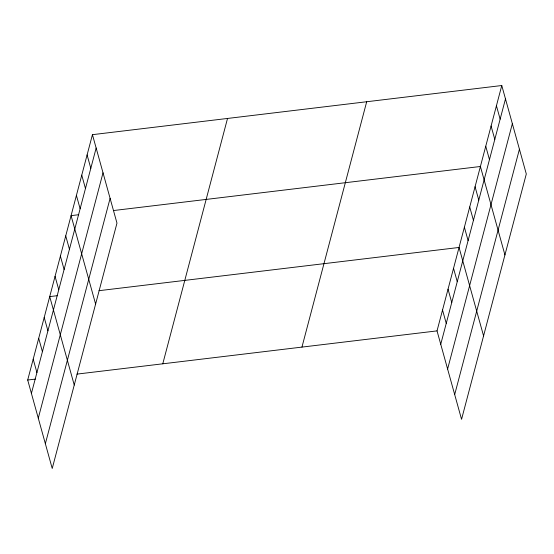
<?xml version="1.0" encoding="UTF-8"?>
<svg xmlns="http://www.w3.org/2000/svg" width="554" height="554" viewBox="0 0 554 554"><rect width="100%" height="100%" fill="white"/><g stroke="black" fill="none" stroke-linecap="round" stroke-linejoin="round"><path stroke-width="0.83" d="M92.442 134.67L116.97 223.117L52.228 468.476L27.7 380.023L92.442 134.67L501.772 85.524L526.3 173.977L461.558 419.33L437.03 330.883L501.772 85.524M31.412 393.402L96.147 148.05M38.281 418.173L103.016 172.82M45.359 443.699L110.101 198.346M162.779 363.805L227.521 118.452M301.951 347.102L366.693 101.742M440.742 344.256L505.483 98.903M447.611 369.033L512.353 123.674M454.689 394.559L519.43 149.199M78.723 214.717L71.078 215.638L95.607 304.084M113.556 210.541L480.408 166.491L504.936 254.944M57.36 295.684L49.715 296.605L74.243 385.051M98.986 290.691L459.044 247.458L483.573 335.911M27.7 380.023L35.345 379.109M76.971 374.109L437.03 330.883M496.432 105.766L500.137 119.145M491.086 126.007L494.798 139.386M485.747 146.249L489.459 159.628M475.069 186.733L478.774 200.112M469.723 206.974L473.435 220.353M464.384 227.216L468.095 240.595M453.539 268.316L457.251 281.695M448.041 289.174L451.745 302.546M442.535 310.025L446.247 323.404M87.096 154.912L90.808 168.291M81.757 175.154L85.468 188.533M76.417 195.396L80.129 208.775M65.732 235.879L69.444 249.258M60.393 256.121L64.105 269.5M55.054 276.363L58.766 289.742M44.209 317.463L47.921 330.835M38.704 338.314L42.416 351.693M33.205 359.172L36.91 372.544"/></g></svg>
